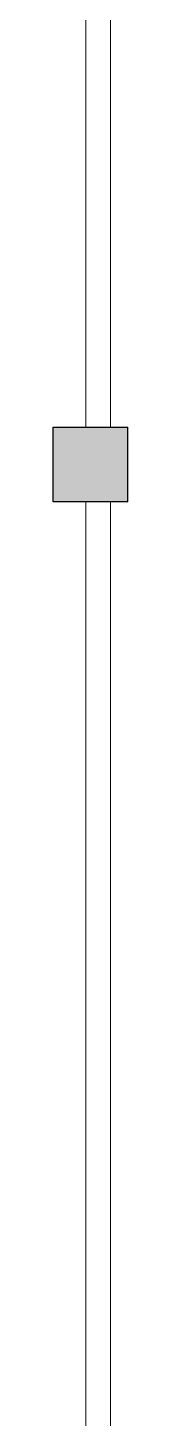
# Model space of a CAD drawing. Header units: inches. Extents: x -1176 to 1507, y -2563 to 978.
# Drawn here: x -674.5 to -668.5, y -1163.1 to -1051 of the extents above; entities that cross this region are included whole.
import ezdxf

# ---------------------------------------------------------------- set-up
doc = ezdxf.new("R2010")
doc.units = ezdxf.units.IN
doc.header["$MEASUREMENT"] = 0
doc.layers.add('A-COLS', color=52, linetype='Continuous', lineweight=18)
doc.layers.add('A-FLOR-HRAL', color=11, linetype='Continuous', lineweight=18)

# ---------------------------------------------------------------- blocks, each defined once
blk = doc.blocks.new('Top Rail Type - Top Rail_Internal_-5050133-2nd Floor Power _ Signal')
at = {"layer": 'A-FLOR-HRAL', "lineweight": 9}
for p, q in [((-671.86, -1083.19), (-671.86, -909.19)), ((-669.86, -909.19), (-669.86, -1083.19)), ((-671.86, -1266.19), (-671.86, -1089.19)), ((-669.86, -1089.19), (-669.86, -1266.19))]:
    blk.add_line(p, q, dxfattribs=at)

msp = doc.modelspace()

# ---------------------------------------------------------------- hatches: boundary and pattern name
at = {"layer": 'A-COLS'}
msp.add_hatch(color=250, dxfattribs=at).paths.add_polyline_path([(-674.48, -1089.19), (-668.48, -1089.19), (-668.48, -1083.19), (-674.48, -1083.19)], flags=0)

# ---------------------------------------------------------------- linework, layer by layer
at = {"layer": 'A-COLS', "color": 8, "lineweight": 30}
for p, q in [((-674.48, -1089.19), (-674.48, -1083.19)), ((-674.48, -1083.19), (-668.48, -1083.19)), ((-668.48, -1089.19), (-668.48, -1083.19)), ((-668.48, -1089.19), (-674.48, -1089.19))]:
    msp.add_line(p, q, dxfattribs=at)

# ---------------------------------------------------------------- block references
at = {"layer": 'A-FLOR-HRAL', "lineweight": 9}
msp.add_blockref('Top Rail Type - Top Rail_Internal_-5050133-2nd Floor Power _ Signal', (0, 0), dxfattribs=at)

doc.saveas('drawing.dxf')
